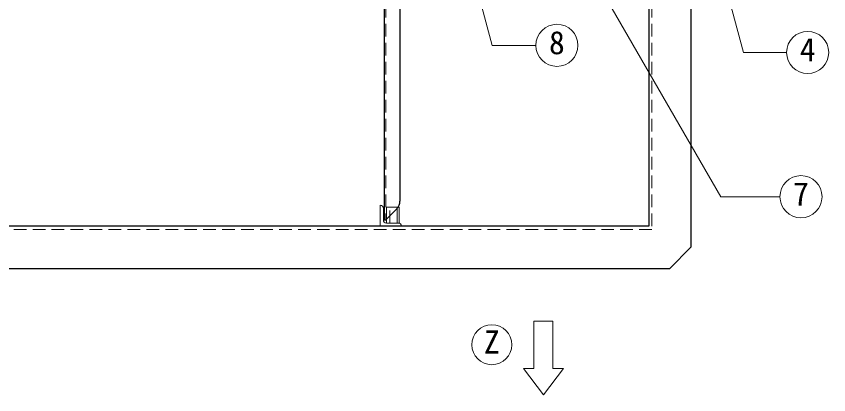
# Model space of a CAD drawing. Units: millimetres at full size, sheet at 1:10; details may follow other scales. Extents: x -2125 to 1925, y -1405 to 1405.
# Drawn here: x -198 to 573, y 335 to 694 of the extents above; entities that cross this region are included whole.
import ezdxf
from ezdxf.enums import TextEntityAlignment as Align

# ---------------------------------------------------------------- set-up
doc = ezdxf.new("R2010")
doc.units = ezdxf.units.MM
doc.header["$LTSCALE"] = 10
doc.linetypes.add('DASHED1', pattern=[1.8, 1.2, -0.6])
doc.layers.add('0-A', color=4, linetype='Continuous', lineweight=9)
doc.styles.add('ＭＳ ゴシック', font='')
doc.styles.get('ＭＳ ゴシック').set_extended_font_data('MS Gothic')

msp = doc.modelspace()

# ---------------------------------------------------------------- linework, layer by layer
at = {"layer": '0-A', "color": 5, "lineweight": 25}
for p, q in [((150.95, 795.02), (150.95, 501.02)), ((165.95, 795.02), (165.95, 518.73)), ((402.2, 795.02), (402.2, 495.02)), ((442.2, 795.02), (442.2, 475.02)), ((163.05, 511.68), (152.45, 501.02)), ((402.2, 495.02), (-1097.8, 495.02)), ((150.95, 501.02), (152.45, 501.02)), ((422.2, 455.02), (442.2, 475.02)), ((-1117.8, 455.02), (422.2, 455.02))]:
    msp.add_line(p, q, dxfattribs=at)
at = {"layer": '0-A', "color": 7, "linetype": 'DASHED1', "lineweight": 18}
for p, q in [((152.45, 795.02), (152.45, 501.02)), ((405.2, 795.02), (405.2, 492.02)), ((405.2, 492.02), (-1100.8, 492.02))]:
    msp.add_line(p, q, dxfattribs=at)
at = {"layer": '0-A', "color": 7, "lineweight": 18}
for p, q in [((231, 751.09), (253.6, 666.72)), ((253.6, 666.72), (295, 666.72)), ((147.2, 495.02), (147.2, 515.02)), ((150.2, 501.02), (150.2, 512.02)), ((163.2, 498.02), (163.2, 511.84)), ((165.35, 513.02), (164.16, 513.02)), ((165.35, 498.02), (165.35, 513.02)), ((153.2, 498.02), (153.2, 501.77)), ((153.2, 498.02), (165.35, 498.02))]:
    msp.add_line(p, q, dxfattribs=at)
at = {"layer": '0-A', "linetype": 'DASHED1'}
for p, q in [((153.2, 501.77), (153.2, 513.02)), ((153.2, 513.02), (164.16, 513.02)), ((156.2, 498.02), (156.2, 513.02)), ((163.2, 511.84), (163.2, 513.02))]:
    msp.add_line(p, q, dxfattribs=at)
at = {"layer": '0-A'}
for p, q in [((283.2, 360.02), (293.2, 360.02)), ((302.2, 335.02), (283.2, 360.02)), ((302.2, 335.02), (321.2, 360.02)), ((321.2, 360.02), (311.2, 360.02))]:
    msp.add_line(p, q, dxfattribs=at)
at = {"layer": '0-A', "color": 7, "lineweight": 18}
for points in [[(331.06, 764.68), (470.59, 523.02), (526.76, 523.02)], [(468.49, 748.32), (492.16, 659.98), (533.14, 659.98)]]:
    msp.add_lwpolyline(points, dxfattribs=at)
at = {"layer": '0-A'}
for points in [[(293.2, 360.02), (293.2, 405.02), (302.2, 405.02)], [(311.2, 360.02), (311.2, 405.02), (302.2, 405.02)]]:
    msp.add_lwpolyline(points, dxfattribs=at)
at = {"layer": '0-A', "color": 7, "lineweight": 18}
for centre, radius in [((315, 666.72), 20), ((553.14, 659.98), 20), ((546.76, 523.02), 20), ((253.2, 382.52), 19)]:
    msp.add_circle(centre, radius, dxfattribs=at)
at = {"layer": '0-A', "color": 5, "lineweight": 25}
msp.add_arc((155.95, 518.73), 10, 315.18818, 0, dxfattribs=at)
at = {"layer": '0-A', "color": 7, "lineweight": 18}
for centre, start, end in [((147.2, 512.02), 0, 90), ((153.2, 501.02), 180, 270), ((164.2, 495.02), 0, 90)]:
    msp.add_arc(centre, 3, start, end, dxfattribs=at)

# ---------------------------------------------------------------- texts
at = {"layer": '0-A', "color": 7, "style": 'ＭＳ ゴシック'}
for s, p in [('8', (307.5, 651.72)), ('4', (545.64, 644.98)), ('7', (539.26, 508.02)), ('Z', (245.7, 367.52))]:
    msp.add_text(s, height=21.99, dxfattribs=at).set_placement(p, align=Align.BOTTOM_LEFT)

doc.saveas('drawing.dxf')
